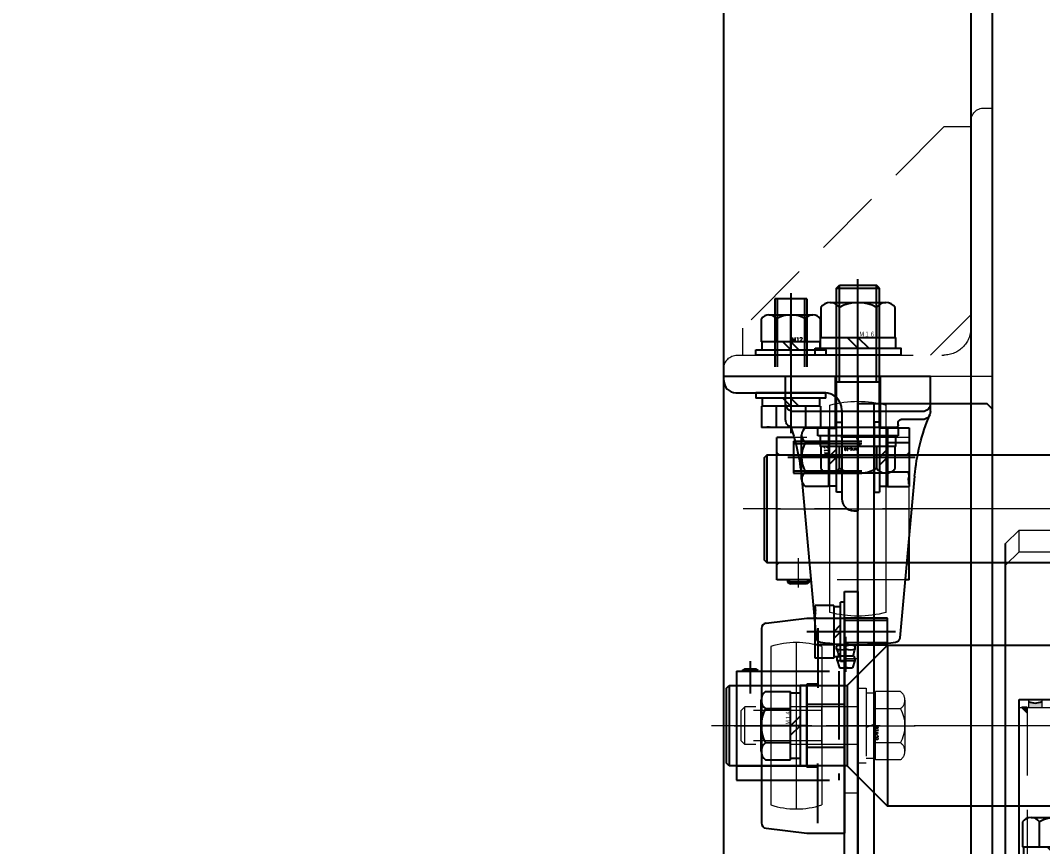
# Model space of a CAD drawing. Header units: millimetres. Extents: x -8731 to 85711, y -14522 to 31379.
# Drawn here: x 66765.6 to 67146.3, y 1772.7 to 2080.3 of the extents above; entities that cross this region are included whole.
import ezdxf
from ezdxf import colors
from ezdxf.entities.mleader import LeaderData, LeaderLine
from ezdxf.enums import TextEntityAlignment as Align
from ezdxf.math import Vec2, Vec3

# ---------------------------------------------------------------- set-up
doc = ezdxf.new("R2010")
doc.units = ezdxf.units.MM
doc.header["$LTSCALE"] = 4
doc.header["$PDMODE"] = 99
doc.header["$PDSIZE"] = 1
doc.linetypes.add('CENTER2', pattern=[28.575, 19.05, -3.175, 3.175, -3.175])
doc.linetypes.add('HIDDEN', pattern=[9.525, 6.35, -3.175])
for name, color, linetype, lineweight in [('04_HIDDEN', 2, 'HIDDEN', 13), ('05_CENTER', 4, 'CENTER2', 13), ('08_DIM', 3, 'Continuous', 13)]:
    doc.layers.add(name, color=color, linetype=linetype, lineweight=lineweight)
doc.layers.add('10_DRAFT', color=8, linetype='Continuous', lineweight=0, plot=False)
doc.styles.add('KANJI0', font='txt.shx', dxfattribs={"width": 0.9, "height": 30, "bigfont": 'bigfont'})
doc.styles.add('KSS_TXT', font='txt.shx', dxfattribs={"bigfont": 'extfont2.shx'})
doc.styles.add('KSS_TXT_L', font='txt.shx', dxfattribs={"height": 9, "bigfont": 'extfont2.shx'})
doc.styles.get("Standard").update_dxf_attribs({"font": 'txt.shx', "bigfont": 'extfont2.shx'})
doc.dimstyles.new('KSS_DIM', dxfattribs={"dimscale": 3, "dimtxt": 3, "dimasz": 2.5, "dimexe": 1.25, "dimexo": 0.625, "dimtad": 1, "dimdsep": 46, "dimtxsty": 'KSS_TXT', "dimblk": 'OPEN30', "dimcen": 0, "dimazin": 2, "dimtfac": 0.75, "dimtmove": 0, "dimatfit": 3, "dimldrblk": 'OPEN30', "dimfxl": 1, "dimtolj": 1, "dimarcsym": 0})

# ---------------------------------------------------------------- blocks, each defined once
blk = doc.blocks.new('AM_BALLOON1')
at = {"transparency": 16777216}
blk.add_circle((0, 0), 5, dxfattribs=at)
blk.add_attdef('B_NUMBER', text='', height=3, dxfattribs=at).set_placement((0, 0), align=Align.MIDDLE_CENTER)
blk = doc.blocks.new('_OPEN')
at = {"color": 0, "linetype": 'ByBlock'}
for p, q in [((-1, 0.167), (0, 0)), ((0, 0), (-1, -0.167)), ((0, 0), (-1, 0))]:
    blk.add_line(p, q, dxfattribs=at)
blk = doc.blocks.new('A$C448B04A9_1_1_1')
at = {"color": 0}
for p, q in [((3, 100), (0, 100)), ((0, 0), (0, 100)), ((8, 18), (8, 95)), ((95, 8), (18, 8)), ((0, 0), (100, 0)), ((100, 3), (100, 0))]:
    blk.add_line(p, q, dxfattribs=at)
for centre, radius, start, end in [((3, 95), 5, 0, 90), ((18, 18), 10, 180, 270), ((95, 3), 5, 0, 90)]:
    blk.add_arc(centre, radius, start, end, dxfattribs=at)
blk = doc.blocks.new('A$C42EA7A30_1_1_1')
at = {"color": 0}
blk.add_line((-1008, 1230), (-1008, 16), dxfattribs=at)
blk.add_lwpolyline([(-1090, 1230), (-1000, 1230), (-1000, 16), (-1100, 16), (-1100, 1220)], close=True, dxfattribs=at)
at = {"layer": '04_HIDDEN'}
blk.add_lwpolyline([(-1008, 873), (-1008, 943), (-1018, 943), (-1093, 868), (-1093, 858), (-1023, 858)], close=True, dxfattribs=at)
at = {"layer": '05_CENTER'}
for p, q in [((-1075, 835.66), (-1075, 872.48)), ((-1050, 835.66), (-1050, 872.48))]:
    blk.add_line(p, q, dxfattribs=at)
at = {"layer": '04_HIDDEN', "xscale": -1}
blk.add_blockref('A$C448B04A9_1_1_1', (-1000, 850), dxfattribs=at)
blk = doc.blocks.new('_Open30')
at = {"color": 0, "linetype": 'ByBlock', "lineweight": -2}
for p, q in [((-1, 0.268), (0, 0)), ((0, 0), (-1, -0.268)), ((0, 0), (-1, 0))]:
    blk.add_line(p, q, dxfattribs=at)
blk = doc.blocks.new('*D4643')
at = {"layer": '08_DIM', "color": 0, "lineweight": -2, "transparency": 16777216}
for p, q in [((66687.58, 1577.07), (66687.58, 2492.54)), ((67027.58, 2327.07), (67027.58, 2492.54)), ((66990.08, 2473.79), (66725.08, 2473.79))]:
    blk.add_line(p, q, dxfattribs=at)
at = {"layer": 'Defpoints', "color": 0, "transparency": 16777216}
for p in [(66687.58, 2473.79), (67027.58, 2317.69), (66687.58, 1567.69)]:
    blk.add_point(p, dxfattribs=at)
at = {"layer": '08_DIM', "color": 0, "lineweight": -2, "transparency": 16777216, "xscale": 37.5, "yscale": 37.5, "zscale": 37.5, "rotation": 180}
blk.add_blockref('_Open30', (66687.58, 2473.79), dxfattribs=at)
at = {"layer": '08_DIM', "color": 0, "lineweight": -2, "transparency": 16777216, "xscale": 37.5, "yscale": 37.5, "zscale": 37.5}
blk.add_blockref('_Open30', (67027.58, 2473.79), dxfattribs=at)
at = {"layer": '08_DIM', "color": 0, "transparency": 16777216, "insert": (66857.58, 2505.67), "char_height": 45, "attachment_point": 5, "style": 'KSS_TXT'}
blk.add_mtext('\\A1;(340)', dxfattribs=at)
blk = doc.blocks.new('A$C67F20274_1_1_1')
h = blk.add_hatch(color=3)
h.dxf.hatch_style = 1
h.paths.add_polyline_path([(0, -2), (0, 0), (-2, 0)])
at = {"color": 3}
blk.add_lwpolyline([(0, 0), (-2, 0), (-2, 0), (0, -2)], close=True, dxfattribs=at)
blk = doc.blocks.new('A$C715E4393_1_1_1')
h = blk.add_hatch(color=3)
h.dxf.hatch_style = 1
h.paths.add_polyline_path([(-981.5, 187), (-981.5, 189.21, -0.11176), (-984, 188.65), (-984, 187)])
h.paths.add_polyline_path([(-984, 187), (-984, 188.65, -0.111762), (-986.5, 189.21), (-986.5, 187)])
at = {"color": 0}
blk.add_lwpolyline([(-990, 190), (990, 190), (990, -190), (-990, -190)], close=True, dxfattribs=at)
at = {"color": 3}
blk.add_arc((-984, 194.45), 5.81, 244.4921, 295.5079, dxfattribs=at)
at = {"layer": '04_HIDDEN'}
for p, q in [((-990, 187), (990, 187)), ((-987, 187), (-987, -187)), ((-986.5, 190), (-986.5, 187)), ((-981.5, 190), (-981.5, 187))]:
    blk.add_line(p, q, dxfattribs=at)
blk.add_blockref('A$C67F20274_1_1_1', (-987, 187))
blk = doc.blocks.new('A$C56A90DFC_1_1')
at = {"xscale": -1}
blk.add_blockref('A$C715E4393_1_1_1', (-1050, 339.8), dxfattribs=at)
blk = doc.blocks.new('A$C365C4D5C_1_1')
at = {"color": 0}
blk.add_line((-6, -30), (-6, 610), dxfattribs=at)
blk.add_lwpolyline([(-48, -30), (0, -30), (0, 610), (-48, 610), (-50, 608), (-50, -28)], close=True, dxfattribs=at)
blk.add_circle((-25, 190), 7, dxfattribs=at)
at = {"layer": '04_HIDDEN'}
for p, q in [((-6, 530), (0, 530)), ((-6, 529), (0, 529)), ((-6, 521), (0, 521)), ((-6, 520), (0, 520)), ((-6, 260), (0, 260)), ((-6, 259), (0, 259)), ((-6, 251), (0, 251)), ((-6, 250), (0, 250)), ((-6, 130), (0, 130)), ((-6, 129), (0, 129)), ((-6, 121), (0, 121)), ((-6, 120), (0, 120)), ((-6, 80), (0, 80)), ((-6, 79), (0, 79)), ((-6, 71), (0, 71)), ((-6, 70), (0, 70))]:
    blk.add_line(p, q, dxfattribs=at)
at = {"layer": '05_CENTER'}
for p, q in [((8.14, 590), (-14.23, 590)), ((-10.09, 525), (4.09, 525)), ((-10.09, 255), (4.09, 255)), ((-25, 178.81), (-25, 201.19)), ((-13.81, 190), (-36.19, 190)), ((-10.09, 125), (4.09, 125)), ((-10.09, 75), (4.09, 75)), ((8.14, 0), (-14.23, 0))]:
    blk.add_line(p, q, dxfattribs=at)
blk = doc.blocks.new('A$C13E861D8_1_1')
at = {"color": 0}
for p, q in [((1.5, 50), (0, 50)), ((0, 0), (0, 50)), ((6, 12.5), (6, 45.5)), ((45.5, 6), (12.5, 6)), ((0, 0), (50, 0)), ((50, 1.5), (50, 0))]:
    blk.add_line(p, q, dxfattribs=at)
for centre, radius, start, end in [((1.5, 45.5), 4.5, 0, 90), ((12.5, 12.5), 6.5, 180, 270), ((45.5, 1.5), 4.5, 0, 90)]:
    blk.add_arc(centre, radius, start, end, dxfattribs=at)
blk = doc.blocks.new('A$C5EBE3137_1_1')
at = {"layer": '05_CENTER'}
for p, q in [((-5.49, 30), (11.61, 30)), ((25, 11.49), (25, -5.61))]:
    blk.add_line(p, q, dxfattribs=at)
blk.add_blockref('A$C13E861D8_1_1', (0, 0))
blk = doc.blocks.new('A$C1819430B_1_1')
at = {"color": 0, "linetype": 'CENTER2'}
blk.add_line((0, -32.11), (0, 15.28), dxfattribs=at)
at = {"color": 0}
for p, q in [((-10.97, 13), (10.97, 13)), ((-10.97, 5), (-10.97, 13)), ((-5.48, 5), (-5.48, 13)), ((5.48, 5), (5.48, 13)), ((10.97, 5), (10.97, 13)), ((-10.97, 5), (10.97, 5)), ((-10.75, 5), (-10.75, 2)), ((0, 2), (-3, 5)), ((0, 5), (3, 2)), ((10.75, 2), (10.75, 5)), ((-13, 2), (13, 2)), ((-13, 2), (-13, 0)), ((-13, 0), (13, 0)), ((13, 0), (13, 2))]:
    blk.add_line(p, q, dxfattribs=at)
at = {"color": 0, "linetype": 'HIDDEN'}
for p, q in [((-6, -30), (-6, 0)), ((-5.05, -30), (-5.05, 0)), ((5.05, -30), (5.05, 0)), ((6, -30), (6, 0)), ((-6, -30), (6, -30))]:
    blk.add_line(p, q, dxfattribs=at)
at = {"layer": '10_DRAFT', "style": 'KSS_TXT_L'}
blk.add_text('BT-M12x35L,SW,PW', height=0.3, dxfattribs=at).set_placement((6.07, 12.66))
blk = doc.blocks.new('M12Nza_1_1_1')
at = {"color": 0}
for p, q in [((-10.95, 5), (-10.95, 13.53)), ((-8.21, 15), (8.21, 15)), ((-5.47, 5), (-5.47, 13.53)), ((5.48, 5), (5.48, 13.53)), ((10.95, 13.53), (10.95, 5)), ((10.95, 5), (-10.95, 5)), ((-10.75, 2), (-10.75, 5)), ((0, 2), (-3, 5)), ((0, 5), (3, 2)), ((10.75, 5), (10.75, 2))]:
    blk.add_line(p, q, dxfattribs=at)
at = {"color": 0, "linetype": 'CENTER2'}
blk.add_line((0, 0), (0, 15), dxfattribs=at)
at = {"color": 0}
blk.add_lwpolyline([(-13, 2), (13, 2), (13, 0), (-13, 0)], close=True, dxfattribs=at)
for centre, radius, start, end in [((-8.21, 11.71), 3.29, 33.626, 146.374), ((0, 4.05), 10.95, 60, 120), ((8.21, 11.71), 3.29, 33.626, 146.374)]:
    blk.add_arc(centre, radius, start, end, dxfattribs=at)
at = {"layer": '10_DRAFT', "style": 'KSS_TXT'}
blk.add_text('M12', height=1.5, dxfattribs=at).set_placement((0.31, 5.09))
blk = doc.blocks.new('A$C6ADC7B1E_1_1')
at = {"color": 0}
blk.add_lwpolyline([(5, 5), (0, 5), (0, -295), (5, -295)], close=True, dxfattribs=at)
at = {"layer": '04_HIDDEN'}
for p, q in [((5, -20), (0, -20)), ((5, -70), (0, -70)), ((5, -100), (0, -100)), ((5, -150), (0, -150)), ((5, -195), (0, -195)), ((5, -245), (0, -245))]:
    blk.add_line(p, q, dxfattribs=at)
at = {"layer": '05_CENTER'}
for p, q in [((-6.94, -10), (11.83, -10)), ((-6.94, -45), (11.83, -45)), ((-6.88, -125), (11.88, -125)), ((-6.94, -161.5), (11.83, -161.5)), ((-6.94, -278.5), (11.83, -278.5)), ((-6.94, -280), (11.83, -280))]:
    blk.add_line(p, q, dxfattribs=at)
at = {"layer": '10_DRAFT'}
for p, q in [((0, -45), (5, -45)), ((0, -125), (5, -125)), ((0, -220), (5, -220))]:
    blk.add_line(p, q, dxfattribs=at)
blk = doc.blocks.new('A$C05FE0EC2_2_1')
at = {"color": 0, "linetype": 'CENTER2'}
blk.add_line((0, -19), (0, 14), dxfattribs=at)
at = {"color": 0}
for p, q in [((-9.81, 11), (9.81, 11)), ((-9.81, 4), (-9.81, 11)), ((-4.91, 4), (-4.91, 11)), ((4.91, 4), (4.91, 11)), ((9.81, 4), (9.81, 11)), ((9.81, 4), (-9.81, 4)), ((-9.25, 4), (-9.25, 1.5)), ((0, 1.5), (-2.5, 4)), ((0, 4), (2.5, 1.5)), ((9.25, 1.5), (9.25, 4)), ((-11, 1.5), (11, 1.5)), ((-11, 1.5), (-11, 0)), ((-11, 0), (11, 0)), ((11, 0), (11, 1.5))]:
    blk.add_line(p, q, dxfattribs=at)
at = {"color": 0, "linetype": 'HIDDEN'}
for p, q in [((-5, -16), (-5, 0)), ((-4.19, -16), (-4.19, 0)), ((4.19, -16), (4.19, 0)), ((5, -16), (5, 0)), ((-5, -16), (5, -16))]:
    blk.add_line(p, q, dxfattribs=at)
at = {"layer": '10_DRAFT', "style": 'KSS_TXT_L'}
blk.add_text('BT-M10x20L,SW,PW', height=0.3, dxfattribs=at).set_placement((5.16, 10.66))
blk = doc.blocks.new('A$C09CE55E7_1_1_1')
at = {"color": 0, "linetype": 'CENTER2'}
blk.add_line((0, -46.09), (0, 21.25), dxfattribs=at)
at = {"color": 0}
for p, q in [((-12.7, 15.8), (-12.7, 6.5)), ((-9.52, 17.5), (9.52, 17.5)), ((-6.35, 6.5), (-6.35, 15.8)), ((6.35, 15.8), (6.35, 6.5)), ((12.7, 15.8), (12.7, 6.5)), ((12.7, 6.5), (-12.7, 6.5)), ((-12.25, 3), (-12.25, 6.5)), ((-0.64, 6.5), (0.64, 3)), ((12.25, 6.5), (12.25, 3)), ((-14, 0), (-14, 3)), ((-14, 3), (14, 3)), ((14, 0), (-14, 0)), ((-7, 0), (-7, -42.1)), ((7, 0), (7, -42.1)), ((14, 3), (14, 0)), ((7, -13.5), (-7, -13.5)), ((-5.6, -13.5), (-5.6, -43.5)), ((5.6, -13.5), (5.6, -43.5)), ((-7, -42.1), (-5.6, -43.5)), ((7, -42.1), (-7, -42.1)), ((5.6, -43.5), (-5.6, -43.5)), ((7, -42.1), (5.6, -43.5))]:
    blk.add_line(p, q, dxfattribs=at)
for centre, radius, start, end in [((-9.52, 13.69), 3.81, 33.626, 146.374), ((0, 4.8), 12.7, 60, 120), ((9.52, 13.69), 3.81, 33.626, 146.374)]:
    blk.add_arc(centre, radius, start, end, dxfattribs=at)
at = {"layer": '10_DRAFT', "ltscale": 3, "style": 'KANJI0', "width": 0.82}
blk.add_text('M14x50', height=1, dxfattribs=at).set_placement((0.53, 6.6))
blk = doc.blocks.new('MUCAFL206c_1_1')
at = {"color": 0}
for p, q in [((-29.23, 38.21), (-14, 40)), ((-14, 40), (0, 40)), ((0, 40), (0, -40)), ((-31, 36.22), (-31, -36.22)), ((-10, 36.32), (-10, 14.08)), ((-40.2, 20.25), (-31, 20.25)), ((-40.2, 20.25), (-40.2, -20.25)), ((-38.2, 20.5), (-37.33, 21)), ((-38.2, 20.25), (-38.2, 20.5)), ((-32.2, 20.5), (-38.2, 20.5)), ((-37.65, 20.25), (-37.65, 20.82)), ((-33.07, 21), (-37.33, 21)), ((-32.2, 20.5), (-33.07, 21)), ((-32.75, 20.25), (-32.75, 20.82)), ((-32.2, 20.25), (-32.2, 20.5)), ((-14, 15.5), (-14, -15.5)), ((-10, 15.5), (-14, 15.5)), ((-10, -36.32), (-10, -14.08)), ((-10, -15.5), (-14, -15.5)), ((-40.2, -20.25), (-31, -20.25)), ((-29.23, -38.21), (-14, -40)), ((-14, -40), (0, -40))]:
    blk.add_line(p, q, dxfattribs=at)
at = {"color": 0, "linetype": 'CENTER2'}
blk.add_line((-35.2, 24), (-35.2, 12), dxfattribs=at)
at = {"color": 0, "linetype": 'HIDDEN'}
for p, q in [((-31, 20.25), (-2.1, 20.25)), ((-2.1, 20.25), (-2.1, -20.25)), ((-40.2, 15), (-2.1, 15)), ((-14, 8), (0, 8)), ((-14, -8), (0, -8)), ((-40.2, -15), (-2.1, -15)), ((-31, -20.25), (-2.1, -20.25))]:
    blk.add_line(p, q, dxfattribs=at)
at = {"color": 0}
for centre, start, end in [((-29, 36.22), 96.7098, 180), ((-29, -36.22), 180, 263.2902)]:
    blk.add_arc(centre, 2, start, end, dxfattribs=at)
at = {"layer": '10_DRAFT'}
for p, q in [((-18, 31), (-18, -31)), ((-27.5, 29.51), (-27.5, -29.51)), ((-8.5, 29.51), (-8.5, -29.51)), ((-40.2, 0), (0, 0))]:
    blk.add_line(p, q, dxfattribs=at)
for start, end in [(72.1545, 107.8455), (252.1545, 287.8455)]:
    blk.add_arc((-18, 0), 31, start, end, dxfattribs=at)
blk = doc.blocks.new('M14Nza_1_1_1')
at = {"color": 0}
for p, q in [((-12.7, 15.4), (-12.7, 6.1)), ((-9.52, 17.1), (9.52, 17.1)), ((-6.35, 6.1), (-6.35, 15.4)), ((6.35, 15.4), (6.35, 6.1)), ((12.7, 15.4), (12.7, 6.1)), ((-12.7, 6.1), (12.7, 6.1)), ((-12.25, 2.6), (-12.25, 6.1)), ((-3.5, 6.1), (0, 2.6)), ((0, 6.1), (3.5, 2.6)), ((12.25, 6.1), (12.25, 2.6))]:
    blk.add_line(p, q, dxfattribs=at)
at = {"color": 0, "linetype": 'CENTER2'}
blk.add_line((0, 0), (0, 17.1), dxfattribs=at)
at = {"color": 0}
blk.add_lwpolyline([(-15, 0), (15, 0), (15, 2.6), (-15, 2.6)], close=True, dxfattribs=at)
for centre, radius, start, end in [((-9.52, 13.29), 3.81, 33.626, 146.374), ((0, 4.4), 12.7, 60, 120), ((9.52, 13.29), 3.81, 33.626, 146.374)]:
    blk.add_arc(centre, radius, start, end, dxfattribs=at)
at = {"layer": '10_DRAFT', "ltscale": 3, "style": 'KANJI0', "width": 0.82}
blk.add_text('Ｍ１４', height=1.5, dxfattribs=at).set_placement((0.39, 6.2))
blk = doc.blocks.new('A$C15646C67_1_1_1')
at = {"color": 0}
for p, q in [((-10.97, 13), (10.97, 13)), ((-10.97, 5), (-10.97, 13)), ((-5.48, 5), (-5.48, 13)), ((5.48, 5), (5.48, 13)), ((10.97, 5), (10.97, 13)), ((-10.97, 5), (10.97, 5)), ((-10.75, 5), (-10.75, 2)), ((0, 2), (-3, 5)), ((0, 5), (3, 2)), ((10.75, 2), (10.75, 5)), ((-13, 2), (13, 2)), ((-13, 2), (-13, 0)), ((-13, 0), (13, 0)), ((13, 0), (13, 2))]:
    blk.add_line(p, q, dxfattribs=at)
at = {"color": 0, "linetype": 'CENTER2'}
blk.add_line((0, -37.07), (0, 15.08), dxfattribs=at)
at = {"color": 0, "linetype": 'HIDDEN'}
for p, q in [((-6, -35), (-6, 0)), ((-5.05, -35), (-5.05, 0)), ((5.05, -35), (5.05, 0)), ((6, -35), (6, 0)), ((-6, -35), (6, -35))]:
    blk.add_line(p, q, dxfattribs=at)
at = {"layer": '10_DRAFT', "style": 'KSS_TXT_L'}
blk.add_text('BT-M12x40L,SW,PW', height=0.3, dxfattribs=at).set_placement((6.26, 12.66))
blk = doc.blocks.new('A$C43C202D3_1_1')
for name, p, rotation in [('A$C15646C67_1_1_1', (-2150, 644), 180), ('A$C5EBE3137_1_1', (-2125, 650), 180), ('A$C1819430B_1_1', (-2119, 620), 270), ('M12Nza_1_1_1', (-2131, 620), 90), ('A$C05FE0EC2_2_1', (-2130, 555), 90), ('M14Nza_1_1_1', (-2144, 520), 90)]:
    blk.add_blockref(name, p, dxfattribs=dict(rotation=rotation))
blk.add_blockref('M12Nza_1_1_1', (-2150, 658))
at = {"xscale": -1}
for name, p in [('A$C365C4D5C_1_1', (-2125, 30)), ('A$C6ADC7B1E_1_1', (-2125, 565))]:
    blk.add_blockref(name, p, dxfattribs=at)
at = {"color": 4}
blk.add_blockref('MUCAFL206c_1_1', (-2130, 520), dxfattribs=at)
at = {"layer": '04_HIDDEN', "rotation": 270}
blk.add_blockref('A$C09CE55E7_1_1_1', (-2125, 520), dxfattribs=at)
blk = doc.blocks.new('MUCAP208Jb_1_1')
at = {"color": 0}
for p, q in [((-7.8, 105.7), (-6.9, 108.4)), ((-6.9, 108.4), (-2.1, 108.4)), ((-1.2, 105.7), (-2.1, 108.4)), ((-7.8, 105.7), (-1.2, 105.7)), ((-7.3, 103.95), (-1.7, 103.95)), ((-8, 101.53), (-8, 100.27)), ((-6.25, 99.9), (-2.75, 99.9)), ((-4.5, 101.53), (-4.5, 100.27)), ((-1, 101.53), (-1, 100.27)), ((-21.09, 37.12), (-15.64, 97.23)), ((21.09, 37.12), (15.64, 97.23)), ((-26.2, 76.6), (-25.16, 77.2)), ((-18.2, 76.6), (-26.2, 76.6)), ((-26.2, 75.7), (-26.2, 76.6)), ((-25.65, 75.7), (-25.65, 76.92)), ((-19.24, 77.2), (-25.16, 77.2)), ((-18.2, 76.6), (-19.24, 77.2)), ((-18.75, 75.7), (-18.75, 76.92)), ((-18.2, 75.7), (-18.2, 76.6)), ((-30.2, 75.7), (-30.2, 22.7)), ((-17.59, 75.7), (-30.2, 75.7)), ((19, 75.7), (17.59, 75.7)), ((19, 75.7), (19, 60.16)), ((-23.78, 22.7), (-30.2, 22.7)), ((-27, 16), (-27, 0)), ((14, 19), (-24, 19)), ((15, 18), (15, 17)), ((24, 16), (16, 16)), ((24, 13), (-24, 13)), ((27, 13), (27, 0)), ((27, 0), (-27, 0))]:
    blk.add_line(p, q, dxfattribs=at)
for centre, radius, start, end in [((-4.5, 106.91), 1.59, 69.555, 110.445), ((-13.29, 104.32), 6, 332.3723, 353.8983), ((-4.5, 105.7), 3.3, 180, 208.0616), ((-8.12, 103.77), 0.8, 353.8983, 28.0616), ((-0.88, 103.77), 0.8, 151.9384, 186.1017), ((4.29, 104.32), 6, 186.1017, 207.6277), ((-4.5, 105.7), 3.3, 331.9384, 0), ((-13.65, 97.04), 2, 98.0065, 174.8238), ((0, 0), 100, 81.9935, 98.0065), ((-6.25, 97.58), 4.32, 66.1022, 113.8978), ((-6.25, 104.22), 4.32, 246.1022, 293.8978), ((-2.75, 97.58), 4.32, 66.1022, 113.8978), ((-2.75, 104.22), 4.32, 246.1022, 293.8978), ((13.65, 97.04), 2, 5.1762, 81.9935), ((-98.77, 44.15), 78, 341.0544, 354.8238), ((98.77, 44.15), 78, 185.1762, 202.6205), ((-24, 16), 3, 90, 180), ((14, 18), 1, 0, 90), ((16, 17), 1, 180, 270), ((24, 13), 3, 0, 90), ((-24, 10), 3, 90, 180), ((24, 10), 3, 0, 90)]:
    blk.add_arc(centre, radius, start, end, dxfattribs=at)
at = {"layer": '04_HIDDEN', "color": 0}
for p, q in [((17.59, 75.7), (-17.59, 75.7)), ((17.5, 69.2), (-28.7, 69.2)), ((19, 60.16), (19, 22.7)), ((17.5, 29.2), (-28.7, 29.2)), ((19, 22.7), (-23.78, 22.7)), ((-8.5, 19), (-8.5, 0)), ((8.5, 19), (8.5, 0))]:
    blk.add_line(p, q, dxfattribs=at)
for centre, start, end in [((-28.7, 70.7), 180, 270), ((17.5, 70.7), 270, 0), ((-28.7, 27.7), 90, 180), ((17.5, 27.7), 0, 90)]:
    blk.add_arc(centre, 1.5, start, end, dxfattribs=at)
at = {"layer": '05_CENTER', "color": 0}
for p, q in [((-4.5, 96.9), (-4.5, 109.99)), ((0, 103.33), (0, 0)), ((-22.2, 78.59), (-22.2, 67.64))]:
    blk.add_line(p, q, dxfattribs=at)
at = {"layer": '10_DRAFT'}
for p, q in [((-10.5, 87.8), (-10.5, 10.6)), ((10.5, 87.8), (10.5, 10.6)), ((-30.2, 49.2), (19, 49.2))]:
    blk.add_line(p, q, dxfattribs=at)
for start, end in [(74.7815, 105.2185), (254.7815, 285.2185)]:
    blk.add_arc((0, 49.2), 40, start, end, dxfattribs=at)
blk = doc.blocks.new('A$C5136444F_1_1_1')
at = {"color": 0, "linetype": 'CENTER2'}
blk.add_line((0, 20.91), (0, -56), dxfattribs=at)
at = {"color": 0}
for p, q in [((-10.39, 17), (10.39, 17)), ((-13.85, 15.14), (-13.85, 7)), ((-6.92, 7), (-6.92, 15.14)), ((6.92, 15.14), (6.92, 7)), ((13.85, 7), (13.85, 15.14)), ((-14, 3), (-14, 7)), ((-14, 7), (14, 7)), ((0.73, 3), (-0.73, 7)), ((14, 7), (14, 3)), ((-15, 0), (-15, 3)), ((-15, 3), (15, 3)), ((-15, 0), (15, 0)), ((-8, 0), (-8, -51.92)), ((8, 0), (8, -51.92)), ((15, 3), (15, 0)), ((8, -17), (-8, -17)), ((-6.92, -17), (-6.92, -53)), ((6.92, -17), (6.92, -53)), ((8, -51.92), (-8, -51.92)), ((-8, -51.92), (-6.92, -53)), ((6.92, -53), (-6.92, -53)), ((8, -51.92), (6.92, -53))]:
    blk.add_line(p, q, dxfattribs=at)
for centre, radius, start, end in [((-10.39, 12.84), 4.16, 33.626, 146.374), ((0, 3.15), 13.85, 60, 120), ((10.39, 12.84), 4.16, 33.626, 146.374)]:
    blk.add_arc(centre, radius, start, end, dxfattribs=at)
at = {"layer": '10_DRAFT', "style": 'KANJI0', "width": 0.82}
blk.add_text('M16x60', height=1, dxfattribs=at).set_placement((0.41, 7.48))
blk = doc.blocks.new('M16Nza_1_1_1')
at = {"color": 0}
for p, q in [((-10.39, 19.6), (10.39, 19.6)), ((-13.85, 17.74), (-13.85, 6.6)), ((-6.92, 6.6), (-6.92, 17.74)), ((6.93, 17.74), (6.93, 6.6)), ((13.85, 6.6), (13.85, 17.74)), ((-14, 2.6), (-14, 6.6)), ((-14, 6.6), (14, 6.6)), ((-4, 6.6), (0, 2.6)), ((0, 6.6), (4, 2.6)), ((14, 6.6), (14, 2.6))]:
    blk.add_line(p, q, dxfattribs=at)
at = {"color": 0, "linetype": 'CENTER2'}
blk.add_line((0, 0), (0, 19.6), dxfattribs=at)
at = {"color": 0}
blk.add_lwpolyline([(-16, 2.6), (16, 2.6), (16, 0), (-16, 0)], close=True, dxfattribs=at)
for centre, radius, start, end in [((-10.39, 15.44), 4.16, 33.626, 146.374), ((0, 5.75), 13.85, 60, 120), ((10.39, 15.44), 4.16, 33.626, 146.374)]:
    blk.add_arc(centre, radius, start, end, dxfattribs=at)
at = {"layer": '10_DRAFT', "style": 'KANJI0', "width": 0.82}
blk.add_text('Ｍ１６', height=1.714, dxfattribs=at).set_placement((0.41, 6.78))
blk = doc.blocks.new('A$C5A066D84_1_1')
at = {"color": 0}
for p, q in [((995, 429.69), (995, 13)), ((1084, -20), (1084, 20))]:
    blk.add_line(p, q, dxfattribs=at)
blk.add_lwpolyline([(954, 20), (954, -20), (1084, -20), (1085, -19), (1085, 19), (1084, 20)], close=True, dxfattribs=at)
at = {"layer": '04_HIDDEN'}
for p, q in [((995, 21.08), (990, 16.08)), ((990, 16.08), (954, 16.08)), ((990, 16.08), (990, 8)), ((995, 13), (990, 8)), ((990, 8), (945, 8))]:
    blk.add_line(p, q, dxfattribs=at)
at = {"layer": '05_CENTER'}
blk.add_line((-1092.78, 0), (1092.78, 0), dxfattribs=at)
blk = doc.blocks.new('A$C1ACF5523_1_1')
for name, p in [('A$C5A066D84_1_1', (1050, 49.2)), ('A$C5136444F_1_1_1', (2100, 19))]:
    blk.add_blockref(name, p)
for name, p, rotation in [('M14Nza_1_1_1', (2026, 181.24), 180), ('M16Nza_1_1_1', (2100, -8), 179.9999999999999)]:
    blk.add_blockref(name, p, dxfattribs=dict(rotation=rotation))
at = {"color": 4, "xscale": -1}
blk.add_blockref('MUCAP208Jb_1_1', (2100, 0), dxfattribs=at)

msp = doc.modelspace()

# ---------------------------------------------------------------- linework, layer by layer
at = {"color": 0}
for p, q in [((67088.57654, 1847.69256), (67073.57654, 1832.69256)), ((67088.57654, 1847.69256), (67088.57654, 1787.69256)), ((67028.57654, 1831.69256), (67029.57654, 1832.69256)), ((67028.57654, 1803.69256), (67028.57654, 1831.69256)), ((67029.57654, 1832.69256), (67073.57654, 1832.69256)), ((67073.57654, 1832.69256), (67073.57654, 1802.69256)), ((67029.57654, 1802.69256), (67028.57654, 1803.69256)), ((67073.57654, 1802.69256), (67029.57654, 1802.69256)), ((67073.57654, 1802.69256), (67088.57654, 1787.69256))]:
    msp.add_line(p, q, dxfattribs=at)
msp.add_line((67029.57654, 1832.69256), (67029.57654, 1802.69256))
for points in [[(67088.57654, 1847.69256), (69166.57654, 1847.69256)], [(69166.57654, 1787.69256), (67088.57654, 1787.69256)]]:
    msp.add_lwpolyline(points, dxfattribs=at)
at = {"layer": '05_CENTER'}
msp.add_line((69232.11527, 1817.69256), (67023.03781, 1817.69256), dxfattribs=at)

# ---------------------------------------------------------------- block references
for name, p in [('A$C42EA7A30_1_1_1', (68127.57654, 1097.69256)), ('A$C43C202D3_1_1', (69202.57653, 1297.69256))]:
    msp.add_blockref(name, p)
at = {"rotation": 180}
msp.add_blockref('A$C1ACF5523_1_1', (69177.57655, 1947.69256), dxfattribs=at)
at = {"xscale": -1}
msp.add_blockref('A$C56A90DFC_1_1', (67077.57654, 1297.69256), dxfattribs=at)

# ---------------------------------------------------------------- dimensions: what is measured, and where the dimension line sits
at = {"layer": '08_DIM'}
dim = msp.add_linear_dim(base=(66687.57654, 2473.79072), p1=(67027.57654, 2317.69256), p2=(66687.57654, 1567.69256), angle=180, text='(<>)', dimstyle='KSS_DIM', override={"dimscale": 15}, dxfattribs=at)
dim.commit()
dim.dimension.update_dxf_attribs({"geometry": '*D4643', "text_midpoint": (66857.57654, 2505.66572)})

# ---------------------------------------------------------------- leaders
ml = msp.add_multileader_block('Standard', dxfattribs=at)
ml.set_content('AM_BALLOON1', color=256, scale=15)
ml.set_attribute('B_NUMBER', 'D', width=0)
ml.set_leader_properties(color=256, linetype='ByLayer', lineweight=-1)
ml.set_arrow_properties(name='OPEN')
ml.build(insert=Vec2(0, 0))
ml.multileader.update_dxf_attribs({"leader_type": 0, "has_dogleg": 0, "text_right_attachment_type": 6, "dogleg_length": 0, "arrow_head_size": 30, "scale": 15, "block_connection_type": 1})
ctx = ml.context
ctx.base_point, ctx.scale, ctx.char_height, ctx.arrow_head_size, ctx.landing_gap_size, ctx.plane_origin = Vec3(71378.15101, 6803.23474), 15, 60, 30, 30, Vec3(71378.15101, 6803.23474)
ctx.right_attachment, ctx.attachment_type = 6, 1
notes = []
notes.append((ctx, [(0, (0, 0, 0), (0, 0), (1, 0), 1, [])]))
ctx.block.insert = Vec3(71378.15101, 6803.23474)
ml = msp.add_multileader_block('Standard', dxfattribs=at)
ml.set_content('AM_BALLOON1', color=256, scale=15)
ml.set_attribute('B_NUMBER', 'A', width=0)
ml.set_leader_properties(color=256, linetype='ByLayer', lineweight=-1)
ml.set_arrow_properties(name='OPEN')
ml.build(insert=Vec2(0, 0))
ml.multileader.update_dxf_attribs({"leader_type": 0, "has_dogleg": 0, "text_right_attachment_type": 6, "dogleg_length": 0, "arrow_head_size": 30, "scale": 15, "block_connection_type": 1})
ctx = ml.context
ctx.base_point, ctx.scale, ctx.char_height, ctx.arrow_head_size, ctx.landing_gap_size, ctx.plane_origin = Vec3(74152.51725, 3585.67818), 15, 60, 30, 30, Vec3(74152.51725, 3585.67818)
ctx.right_attachment, ctx.attachment_type = 6, 1
notes.append((ctx, [(0, (0, 0, 0), (0, 0), (1, 0), 1, [])]))
ctx.block.insert = Vec3(74152.51725, 3585.67818)
ml = msp.add_multileader_block('Standard', dxfattribs=at)
ml.set_content('AM_BALLOON1', color=256, scale=15)
ml.set_attribute('B_NUMBER', 'C', width=0)
ml.set_leader_properties(color=256, linetype='ByLayer', lineweight=-1)
ml.set_arrow_properties(name='OPEN')
ml.build(insert=Vec2(0, 0))
ml.multileader.update_dxf_attribs({"leader_type": 0, "has_dogleg": 0, "text_right_attachment_type": 6, "dogleg_length": 0, "arrow_head_size": 30, "scale": 15, "block_connection_type": 1})
ctx = ml.context
ctx.base_point, ctx.scale, ctx.char_height, ctx.arrow_head_size, ctx.landing_gap_size, ctx.plane_origin = Vec3(75922.97109, 3336.04157), 15, 60, 30, 30, Vec3(75922.97109, 3336.04157)
ctx.right_attachment, ctx.attachment_type = 6, 1
notes.append((ctx, [(0, (0, 0, 0), (0, 0), (1, 0), 1, [])]))
ctx.block.insert = Vec3(75922.97109, 3336.04157)
ml = msp.add_multileader_block('Standard', dxfattribs=at)
ml.set_content('AM_BALLOON1', color=256, scale=15)
ml.set_attribute('B_NUMBER', 'B', width=0)
ml.set_leader_properties(color=256, linetype='ByLayer', lineweight=-1)
ml.set_arrow_properties(name='OPEN')
ml.build(insert=Vec2(0, 0))
ml.multileader.update_dxf_attribs({"leader_type": 0, "has_dogleg": 0, "text_right_attachment_type": 6, "dogleg_length": 0, "arrow_head_size": 30, "scale": 15, "block_connection_type": 1})
ctx = ml.context
ctx.base_point, ctx.scale, ctx.char_height, ctx.arrow_head_size, ctx.landing_gap_size, ctx.plane_origin = Vec3(67070.6429, 3097.55674), 15, 60, 30, 30, Vec3(67070.6429, 3097.55674)
ctx.right_attachment, ctx.attachment_type = 6, 1
notes.append((ctx, [(0, (0, 0, 0), (0, 0), (1, 0), 1, [])]))
ctx.block.insert = Vec3(67070.6429, 3097.55674)
ml = msp.add_multileader_block('Standard', dxfattribs=at)
ml.set_content('AM_BALLOON1', color=256, scale=15)
ml.set_attribute('B_NUMBER', 'J', width=0)
ml.set_leader_properties(color=256, linetype='ByLayer', lineweight=-1)
ml.set_arrow_properties(name='OPEN')
ml.build(insert=Vec2(0, 0))
ml.multileader.update_dxf_attribs({"leader_type": 0, "has_dogleg": 0, "text_right_attachment_type": 6, "dogleg_length": 0, "arrow_head_size": 30, "scale": 15, "block_connection_type": 1})
ctx = ml.context
ctx.base_point, ctx.scale, ctx.char_height, ctx.arrow_head_size, ctx.landing_gap_size, ctx.plane_origin = Vec3(74177.16998, 3066.07102), 15, 60, 30, 30, Vec3(74177.16998, 3066.07102)
ctx.right_attachment, ctx.attachment_type = 6, 1
notes.append((ctx, [(0, (0, 0, 0), (0, 0), (1, 0), 1, [])]))
ctx.block.insert = Vec3(74177.16998, 3066.07102)
ml = msp.add_multileader_block('Standard', dxfattribs=at)
ml.set_content('AM_BALLOON1', color=256, scale=15)
ml.set_attribute('B_NUMBER', 'M', width=0)
ml.set_leader_properties(color=256, linetype='ByLayer', lineweight=-1)
ml.set_arrow_properties(name='OPEN')
ml.build(insert=Vec2(0, 0))
ml.multileader.update_dxf_attribs({"leader_type": 0, "has_dogleg": 0, "text_right_attachment_type": 6, "dogleg_length": 0, "arrow_head_size": 30, "scale": 15, "block_connection_type": 1})
ctx = ml.context
ctx.base_point, ctx.scale, ctx.char_height, ctx.arrow_head_size, ctx.landing_gap_size, ctx.plane_origin = Vec3(69659.19245, 2969.93556), 15, 60, 30, 30, Vec3(69674.9433, 2742.80924)
ctx.right_attachment, ctx.attachment_type = 6, 1
notes.append((ctx, [(0, (0, 0, 0), (0, 0), (1, 0), 1, [])]))
ctx.block.insert = Vec3(69659.19245, 2969.93556)
ml = msp.add_multileader_block('Standard', dxfattribs=at)
ml.set_content('AM_BALLOON1', color=256, scale=15)
ml.set_attribute('B_NUMBER', 'G', width=0)
ml.set_leader_properties(color=256, linetype='ByLayer', lineweight=-1)
ml.set_arrow_properties(name='OPEN')
ml.build(insert=Vec2(0, 0))
ml.multileader.update_dxf_attribs({"leader_type": 0, "has_dogleg": 0, "text_right_attachment_type": 6, "dogleg_length": 0, "arrow_head_size": 30, "scale": 15, "block_connection_type": 1})
ctx = ml.context
ctx.base_point, ctx.scale, ctx.char_height, ctx.arrow_head_size, ctx.landing_gap_size, ctx.plane_origin = Vec3(77538.8127, 2880.80037), 15, 60, 30, 30, Vec3(77538.8127, 2880.80037)
ctx.right_attachment, ctx.attachment_type = 6, 1
notes.append((ctx, [(0, (0, 0, 0), (0, 0), (1, 0), 1, [])]))
ctx.block.insert = Vec3(77538.8127, 2880.80037)
ml = msp.add_multileader_block('Standard', dxfattribs=at)
ml.set_content('AM_BALLOON1', color=256, scale=15)
ml.set_attribute('B_NUMBER', 'H', width=0)
ml.set_leader_properties(color=256, linetype='ByLayer', lineweight=-1)
ml.set_arrow_properties(name='OPEN')
ml.build(insert=Vec2(0, 0))
ml.multileader.update_dxf_attribs({"leader_type": 0, "has_dogleg": 0, "text_right_attachment_type": 6, "dogleg_length": 0, "arrow_head_size": 30, "scale": 15, "block_connection_type": 1})
ctx = ml.context
ctx.base_point, ctx.scale, ctx.char_height, ctx.arrow_head_size, ctx.landing_gap_size, ctx.plane_origin = Vec3(77409.17981, 2739.35861), 15, 60, 30, 30, Vec3(77409.17981, 2739.35861)
ctx.right_attachment, ctx.attachment_type = 6, 1
notes.append((ctx, [(0, (0, 0, 0), (0, 0), (1, 0), 1, [])]))
ctx.block.insert = Vec3(77409.17981, 2739.35861)
ml = msp.add_multileader_block('Standard', dxfattribs=at)
ml.set_content('AM_BALLOON1', color=256, scale=15)
ml.set_attribute('B_NUMBER', 'T', width=0)
ml.set_leader_properties(color=256, linetype='ByLayer', lineweight=-1)
ml.set_arrow_properties(name='OPEN')
ml.build(insert=Vec2(0, 0))
ml.multileader.update_dxf_attribs({"leader_type": 0, "has_dogleg": 0, "text_right_attachment_type": 6, "dogleg_length": 0, "arrow_head_size": 30, "scale": 15, "block_connection_type": 1})
ctx = ml.context
ctx.base_point, ctx.scale, ctx.char_height, ctx.arrow_head_size, ctx.landing_gap_size, ctx.plane_origin = Vec3(69663.53863, 2690.4948), 15, 60, 30, 30, Vec3(69679.28947, 2463.36848)
ctx.right_attachment, ctx.attachment_type = 6, 1
notes.append((ctx, [(0, (0, 0, 0), (0, 0), (1, 0), 1, [])]))
ctx.block.insert = Vec3(69663.53863, 2690.4948)
ml = msp.add_multileader_block('Standard', dxfattribs=at)
ml.set_content('AM_BALLOON1', color=256, scale=15)
ml.set_attribute('B_NUMBER', 'AM', width=0)
ml.set_leader_properties(color=256, linetype='ByLayer', lineweight=-1)
ml.set_arrow_properties(name='OPEN')
ml.build(insert=Vec2(0, 0))
ml.multileader.update_dxf_attribs({"leader_type": 0, "has_dogleg": 0, "text_right_attachment_type": 6, "dogleg_length": 0, "arrow_head_size": 30, "scale": 15, "block_connection_type": 1})
ctx = ml.context
ctx.base_point, ctx.scale, ctx.char_height, ctx.arrow_head_size, ctx.landing_gap_size, ctx.plane_origin = Vec3(69364.15067, 2664.56717), 15, 60, 30, 30, Vec3(69364.15067, 2664.56717)
ctx.right_attachment, ctx.attachment_type = 6, 1
notes.append((ctx, [(0, (0, 0, 0), (0, 0), (1, 0), 1, [])]))
ctx.block.insert = Vec3(69364.15067, 2664.56717)
ml = msp.add_multileader_block('Standard', dxfattribs=at)
ml.set_content('AM_BALLOON1', color=256, scale=15)
ml.set_attribute('B_NUMBER', 'AL', width=0)
ml.set_leader_properties(color=256, linetype='ByLayer', lineweight=-1)
ml.set_arrow_properties(name='OPEN')
ml.build(insert=Vec2(0, 0))
ml.multileader.update_dxf_attribs({"leader_type": 0, "has_dogleg": 0, "text_right_attachment_type": 6, "dogleg_length": 0, "arrow_head_size": 30, "scale": 15, "block_connection_type": 1})
ctx = ml.context
ctx.base_point, ctx.scale, ctx.char_height, ctx.arrow_head_size, ctx.landing_gap_size, ctx.plane_origin = Vec3(69214.42103, 2664.56717), 15, 60, 30, 30, Vec3(69214.42103, 2664.56717)
ctx.right_attachment, ctx.attachment_type = 6, 1
notes.append((ctx, [(0, (0, 0, 0), (0, 0), (1, 0), 1, [])]))
ctx.block.insert = Vec3(69214.42103, 2664.56717)
ml = msp.add_multileader_block('Standard', dxfattribs=at)
ml.set_content('AM_BALLOON1', color=256, scale=15)
ml.set_attribute('B_NUMBER', 'I', width=0)
ml.set_leader_properties(color=256, linetype='ByLayer', lineweight=-1)
ml.set_arrow_properties(name='OPEN')
ml.build(insert=Vec2(0, 0))
ml.multileader.update_dxf_attribs({"leader_type": 0, "has_dogleg": 0, "text_right_attachment_type": 6, "dogleg_length": 0, "arrow_head_size": 30, "scale": 15, "block_connection_type": 1})
ctx = ml.context
ctx.base_point, ctx.scale, ctx.char_height, ctx.arrow_head_size, ctx.landing_gap_size, ctx.plane_origin = Vec3(77551.89496, 2589.59678), 15, 60, 30, 30, Vec3(77551.89496, 2589.59678)
ctx.right_attachment, ctx.attachment_type = 6, 1
notes.append((ctx, [(0, (0, 0, 0), (0, 0), (1, 0), 1, [])]))
ctx.block.insert = Vec3(77551.89496, 2589.59678)
ml = msp.add_multileader_block('Standard', dxfattribs=at)
ml.set_content('AM_BALLOON1', color=256, scale=6.25)
ml.set_attribute('B_NUMBER', '120', width=0)
ml.set_leader_properties(color=256, linetype='ByLayer', lineweight=-1)
ml.set_arrow_properties(name='OPEN')
ml.build(insert=Vec2(0, 0))
ml.multileader.update_dxf_attribs({"leader_type": 0, "has_dogleg": 0, "text_right_attachment_type": 6, "dogleg_length": 0, "arrow_head_size": 12.5, "scale": 2.5, "block_connection_type": 1})
ctx = ml.context
ctx.base_point, ctx.scale, ctx.char_height, ctx.arrow_head_size, ctx.landing_gap_size, ctx.plane_origin = Vec3(82283.06772, 2548.57113), 2.5, 25, 12.5, 12.5, Vec3(82283.06772, 2548.57113)
ctx.right_attachment, ctx.attachment_type = 6, 1
notes.append((ctx, [(0, (0, 0, 0), (0, 0), (1, 0), 1, [])]))
ctx.block.insert = Vec3(82283.06772, 2548.57113)
ml = msp.add_multileader_block('Standard', dxfattribs=at)
ml.set_content('AM_BALLOON1', color=256, scale=15)
ml.set_attribute('B_NUMBER', 'AS', width=0)
ml.set_leader_properties(color=256, linetype='ByLayer', lineweight=-1)
ml.set_arrow_properties(name='OPEN')
ml.build(insert=Vec2(0, 0))
ml.multileader.update_dxf_attribs({"leader_type": 0, "has_dogleg": 0, "text_right_attachment_type": 6, "dogleg_length": 0, "arrow_head_size": 30, "scale": 15, "block_connection_type": 1})
ctx = ml.context
ctx.base_point, ctx.scale, ctx.char_height, ctx.arrow_head_size, ctx.landing_gap_size, ctx.plane_origin = Vec3(69758.74047, 1921.09634), 15, 60, 30, 30, Vec3(69774.49132, 1693.97002)
ctx.right_attachment, ctx.attachment_type = 6, 1
notes.append((ctx, [(0, (0, 0, 0), (0, 0), (1, 0), 1, [])]))
ctx.block.insert = Vec3(69758.74047, 1921.09634)
for ctx, leaders in notes:
    for number, flags, end, landing, length, lines in leaders:
        leader = LeaderData()
        leader.index, (leader.has_last_leader_line, leader.has_dogleg_vector, leader.attachment_direction) = number, flags
        leader.last_leader_point, leader.dogleg_vector, leader.dogleg_length = Vec3(end), Vec3(landing), length
        for number, points, colour, breaks in lines:
            line = LeaderLine()
            line.index, line.vertices, line.color, line.breaks = number, Vec3.list(points), colors.encode_raw_color(colour), breaks
            leader.lines.append(line)
        ctx.leaders.append(leader)

doc.saveas('drawing.dxf')
